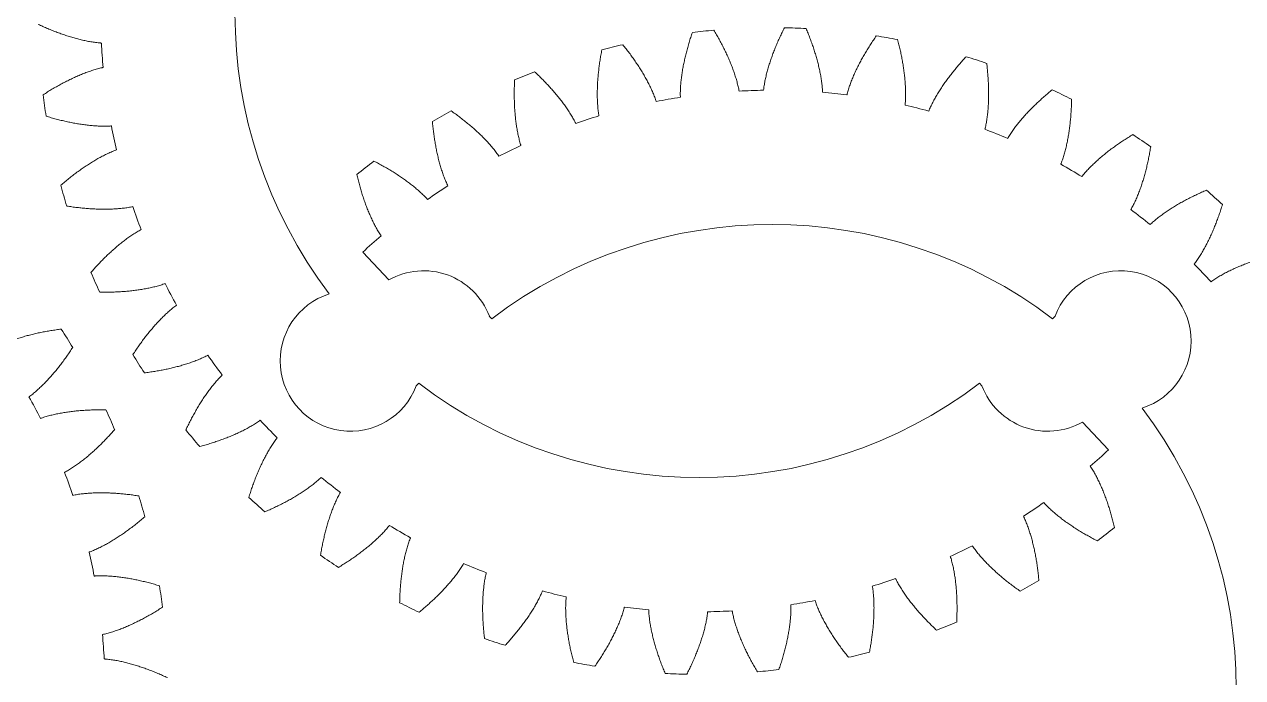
# Model space of a CAD drawing. Header units: millimetres. Extents: x 25 to 635, y 25 to 330.
# Drawn here: x 300.9 to 387.5, y 226.5 to 272.9 of the extents above; entities that cross this region are included whole.
import ezdxf

# ---------------------------------------------------------------- set-up
doc = ezdxf.new("R2010")
doc.units = ezdxf.units.MM
doc.header["$MEASUREMENT"] = 0
doc.layers.add('Single Set', color=7, linetype='Continuous', lineweight=0)

msp = doc.modelspace()

# ---------------------------------------------------------------- linework, layer by layer
at = {"layer": 'Single Set', "color": 1}
for p, q in [((324.962, 256.73), (326.816, 254.755)), ((322.568, 253.757), (322.576, 253.765)), ((333.96, 252.178), (334.14, 251.998)), ((374.01, 251.998), (374.19, 252.178)), ((328.94, 247.401), (328.76, 247.221)), ((368.99, 247.221), (368.81, 247.401)), ((380.382, 245.643), (380.374, 245.634)), ((377.988, 242.67), (376.134, 244.645))]:
    msp.add_line(p, q, dxfattribs=at)
for centre, radius, start, end in [((348.875, 273.7), 33, 142.83748, 217.16252), ((354.075, 225.7), 47, 95.0628, 96.9372), ((354.075, 225.7), 47, 87.0628, 88.9372), ((354.075, 225.7), 47, 79.0628, 80.9372), ((348.875, 273.7), 42.549, 182.82626, 185.17374), ((354.075, 225.7), 47, 103.0628, 104.9372), ((354.075, 225.7), 47, 71.0628, 72.9372), ((354.075, 225.7), 47, 111.0628, 112.9372), ((348.875, 273.7), 47, 187.0628, 188.9372), ((354.075, 225.7), 42.549, 98.82626, 101.17374), ((354.075, 225.7), 42.549, 90.82626, 93.17374), ((354.075, 225.7), 42.549, 82.82626, 85.17374), ((354.075, 225.7), 47, 63.0628, 64.9372), ((354.075, 225.7), 42.549, 74.82626, 77.17374), ((354.075, 225.7), 47, 119.0628, 120.9372), ((354.075, 225.7), 42.549, 106.82626, 109.17374), ((348.875, 273.7), 42.549, 190.82626, 193.17374), ((354.075, 225.7), 42.549, 66.82626, 69.17374), ((354.075, 225.7), 47, 55.0628, 56.9372), ((354.075, 225.7), 42.549, 114.82626, 117.17374), ((354.075, 225.7), 47, 127.0628, 128.9372), ((354.075, 225.7), 42.549, 58.82626, 61.17374), ((348.875, 273.7), 47, 195.0628, 196.9372), ((354.075, 225.7), 42.549, 122.82626, 125.17374), ((354.075, 225.7), 47, 47.0628, 48.9372), ((348.875, 273.7), 42.549, 198.82626, 201.17374), ((354.075, 225.7), 42.549, 50.82626, 53.17374), ((354.075, 225.7), 33, 52.83748, 127.16252), ((354.075, 225.7), 42.549, 130.82626, 133.17374), ((354.075, 225.7), 42.549, 42.82626, 45.17374), ((348.875, 273.7), 47, 203.0628, 204.9372), ((329.285, 250.407), 5, 20.74948, 119.59192), ((378.865, 250.407), 5, 287.65312, 159.25052), ((348.875, 273.7), 42.549, 206.82626, 209.17374), ((324.085, 248.993), 5, 107.65312, 339.25052), ((264.075, 225.7), 47, 31.0628, 32.9372), ((348.875, 273.7), 47, 211.0628, 212.9372), ((348.875, 273.7), 42.549, 214.82626, 217.17374), ((348.875, 273.7), 33, 232.83748, 307.16252), ((373.665, 248.993), 5, 200.74948, 299.59192), ((264.075, 225.7), 42.549, 26.82626, 29.17374), ((264.075, 225.7), 47, 23.0628, 24.9372), ((354.075, 225.7), 33, 322.83748, 37.16252), ((348.875, 273.7), 42.549, 222.82626, 225.17374), ((348.875, 273.7), 47, 219.0628, 220.9372), ((348.875, 273.7), 42.549, 310.82626, 313.17374), ((264.075, 225.7), 42.549, 18.82626, 21.17374), ((348.875, 273.7), 42.549, 230.82626, 233.17374), ((264.075, 225.7), 47, 15.0628, 16.9372), ((348.875, 273.7), 47, 227.0628, 228.9372), ((348.875, 273.7), 42.549, 302.82626, 305.17374), ((348.875, 273.7), 42.549, 238.82626, 241.17374), ((348.875, 273.7), 47, 307.0628, 308.9372), ((348.875, 273.7), 42.549, 294.82626, 297.17374), ((264.075, 225.7), 42.549, 10.82626, 13.17374), ((348.875, 273.7), 47, 235.0628, 236.9372), ((348.875, 273.7), 42.549, 246.82626, 249.17374), ((348.875, 273.7), 42.549, 286.82626, 289.17374), ((348.875, 273.7), 47, 299.0628, 300.9372), ((264.075, 225.7), 47, 7.0628, 8.9372), ((348.875, 273.7), 42.549, 254.82626, 257.17374), ((348.875, 273.7), 47, 243.0628, 244.9372), ((348.875, 273.7), 42.549, 262.82626, 265.17374), ((348.875, 273.7), 42.549, 278.82626, 281.17374), ((348.875, 273.7), 42.549, 270.82626, 273.17374), ((348.875, 273.7), 47, 291.0628, 292.9372), ((264.075, 225.7), 42.549, 2.82626, 5.17374), ((348.875, 273.7), 47, 251.0628, 252.9372), ((348.875, 273.7), 47, 283.0628, 284.9372), ((348.875, 273.7), 47, 259.0628, 260.9372), ((348.875, 273.7), 47, 275.0628, 276.9372), ((348.875, 273.7), 47, 267.0628, 268.9372)]:
    msp.add_arc(centre, radius, start, end, dxfattribs=at)
for points, knots in [([(301.881, 272.931), (301.994, 272.879), (302.219, 272.776), (302.559, 272.63), (302.9, 272.491), (303.24, 272.359), (303.581, 272.236), (303.922, 272.122), (304.262, 272.016), (304.603, 271.919), (304.944, 271.832), (305.284, 271.756), (305.624, 271.691), (305.964, 271.64), (306.215, 271.611), (306.353, 271.603), (306.378, 271.602)], [0, 0, 0, 0, 0.037289, 0.0743099, 0.1110627, 0.1475473, 0.1837637, 0.219712, 0.2553921, 0.290804, 0.3259477, 0.360823, 0.3954298, 0.4297679, 0.4638364, 0.471245, 0.471245, 0.471245, 0.471245]), ([(348.398, 272.356), (348.359, 272.238), (348.279, 272.003), (348.169, 271.65), (348.067, 271.297), (347.972, 270.945), (347.885, 270.593), (347.807, 270.242), (347.737, 269.892), (347.676, 269.543), (347.626, 269.195), (347.585, 268.849), (347.556, 268.504), (347.541, 268.161), (347.538, 267.908), (347.545, 267.77), (347.546, 267.745)], [0, 0, 0, 0, 0.037289, 0.0743099, 0.1110627, 0.1475473, 0.1837637, 0.219712, 0.2553921, 0.290804, 0.3259477, 0.360823, 0.3954298, 0.4297679, 0.4638364, 0.471245, 0.471245, 0.471245, 0.471245]), ([(351.719, 268.184), (351.715, 268.208), (351.694, 268.345), (351.638, 268.592), (351.552, 268.924), (351.452, 269.255), (351.34, 269.586), (351.218, 269.915), (351.086, 270.244), (350.946, 270.572), (350.796, 270.899), (350.638, 271.225), (350.472, 271.55), (350.298, 271.874), (350.117, 272.196), (349.991, 272.41), (349.927, 272.517)], [0, 0, 0, 0, 0.0074086, 0.041477, 0.0758152, 0.110422, 0.1452973, 0.180441, 0.2158529, 0.251533, 0.2874812, 0.3236977, 0.3601823, 0.3969351, 0.433956, 0.471245, 0.471245, 0.471245, 0.471245]), ([(354.947, 272.692), (354.891, 272.581), (354.78, 272.359), (354.622, 272.025), (354.471, 271.689), (354.328, 271.354), (354.193, 271.018), (354.067, 270.681), (353.949, 270.344), (353.841, 270.007), (353.742, 269.67), (353.654, 269.332), (353.577, 268.995), (353.514, 268.657), (353.476, 268.407), (353.464, 268.269), (353.461, 268.245)], [0, 0, 0, 0, 0.037289, 0.0743099, 0.1110627, 0.1475473, 0.1837637, 0.219712, 0.2553921, 0.290804, 0.3259477, 0.360823, 0.3954298, 0.4297679, 0.4638364, 0.471245, 0.471245, 0.471245, 0.471245]), ([(357.655, 268.098), (357.654, 268.123), (357.652, 268.261), (357.631, 268.513), (357.592, 268.854), (357.539, 269.196), (357.475, 269.539), (357.4, 269.883), (357.315, 270.227), (357.221, 270.571), (357.118, 270.915), (357.007, 271.26), (356.888, 271.605), (356.761, 271.95), (356.627, 272.295), (356.531, 272.523), (356.483, 272.638)], [0, 0, 0, 0, 0.0074086, 0.041477, 0.0758152, 0.110422, 0.1452973, 0.180441, 0.2158529, 0.251533, 0.2874812, 0.3236977, 0.3601823, 0.3969351, 0.433956, 0.471245, 0.471245, 0.471245, 0.471245]), ([(361.478, 272.113), (361.408, 272.011), (361.267, 271.807), (361.064, 271.498), (360.868, 271.187), (360.679, 270.874), (360.499, 270.56), (360.327, 270.244), (360.163, 269.927), (360.009, 269.608), (359.864, 269.288), (359.73, 268.966), (359.607, 268.643), (359.498, 268.317), (359.425, 268.075), (359.394, 267.94), (359.388, 267.916)], [0, 0, 0, 0, 0.037289, 0.0743099, 0.1110627, 0.1475473, 0.1837637, 0.219712, 0.2553921, 0.290804, 0.3259477, 0.360823, 0.3954298, 0.4297679, 0.4638364, 0.471245, 0.471245, 0.471245, 0.471245]), ([(345.83, 267.443), (345.822, 267.466), (345.782, 267.598), (345.693, 267.835), (345.561, 268.152), (345.415, 268.466), (345.259, 268.778), (345.092, 269.088), (344.916, 269.395), (344.731, 269.7), (344.537, 270.003), (344.336, 270.303), (344.126, 270.602), (343.909, 270.899), (343.684, 271.193), (343.53, 271.387), (343.452, 271.484)], [0, 0, 0, 0, 0.0074086, 0.041477, 0.0758152, 0.110422, 0.1452973, 0.180441, 0.2158529, 0.251533, 0.2874812, 0.3236977, 0.3601823, 0.3969351, 0.433956, 0.471245, 0.471245, 0.471245, 0.471245]), ([(363.521, 267.187), (363.524, 267.212), (363.54, 267.349), (363.555, 267.602), (363.564, 267.945), (363.559, 268.291), (363.543, 268.64), (363.516, 268.99), (363.48, 269.342), (363.435, 269.696), (363.382, 270.052), (363.32, 270.409), (363.249, 270.767), (363.172, 271.126), (363.086, 271.486), (363.024, 271.726), (362.992, 271.846)], [0, 0, 0, 0, 0.0074086, 0.041477, 0.0758152, 0.110422, 0.1452973, 0.180441, 0.2158529, 0.251533, 0.2874812, 0.3236977, 0.3601823, 0.3969351, 0.433956, 0.471245, 0.471245, 0.471245, 0.471245]), ([(341.96, 271.112), (341.937, 270.99), (341.892, 270.746), (341.832, 270.381), (341.779, 270.017), (341.734, 269.655), (341.697, 269.295), (341.668, 268.936), (341.648, 268.58), (341.637, 268.226), (341.635, 267.874), (341.643, 267.526), (341.662, 267.18), (341.695, 266.838), (341.727, 266.587), (341.754, 266.452), (341.758, 266.427)], [0, 0, 0, 0, 0.037289, 0.0743099, 0.1110627, 0.1475473, 0.1837637, 0.219712, 0.2553921, 0.290804, 0.3259477, 0.360823, 0.3954298, 0.4297679, 0.4638364, 0.471245, 0.471245, 0.471245, 0.471245]), ([(367.866, 270.631), (367.781, 270.54), (367.614, 270.357), (367.369, 270.079), (367.132, 269.799), (366.902, 269.515), (366.68, 269.229), (366.465, 268.941), (366.259, 268.649), (366.062, 268.355), (365.874, 268.058), (365.697, 267.758), (365.53, 267.455), (365.376, 267.148), (365.271, 266.918), (365.221, 266.789), (365.212, 266.766)], [0, 0, 0, 0, 0.037289, 0.0743099, 0.1110627, 0.1475473, 0.1837637, 0.219712, 0.2553921, 0.290804, 0.3259477, 0.360823, 0.3954298, 0.4297679, 0.4638364, 0.471245, 0.471245, 0.471245, 0.471245]), ([(306.499, 269.863), (306.475, 269.858), (306.339, 269.832), (306.094, 269.768), (305.765, 269.67), (305.438, 269.558), (305.111, 269.435), (304.786, 269.302), (304.462, 269.159), (304.139, 269.006), (303.818, 268.845), (303.498, 268.676), (303.179, 268.499), (302.861, 268.314), (302.545, 268.122), (302.336, 267.988), (302.232, 267.921)], [0, 0, 0, 0, 0.0074086, 0.041477, 0.0758152, 0.110422, 0.1452973, 0.180441, 0.2158529, 0.251533, 0.2874812, 0.3236977, 0.3601823, 0.3969351, 0.433956, 0.471245, 0.471245, 0.471245, 0.471245]), ([(340.1, 265.889), (340.09, 265.911), (340.031, 266.036), (339.91, 266.258), (339.735, 266.554), (339.548, 266.845), (339.35, 267.132), (339.141, 267.415), (338.924, 267.695), (338.698, 267.971), (338.464, 268.244), (338.223, 268.514), (337.974, 268.78), (337.717, 269.044), (337.454, 269.304), (337.274, 269.474), (337.184, 269.56)], [0, 0, 0, 0, 0.0074086, 0.041477, 0.0758152, 0.110422, 0.1452973, 0.180441, 0.2158529, 0.251533, 0.2874812, 0.3236977, 0.3601823, 0.3969351, 0.433956, 0.471245, 0.471245, 0.471245, 0.471245]), ([(369.203, 265.469), (369.209, 265.493), (369.245, 265.626), (369.294, 265.875), (369.351, 266.213), (369.394, 266.557), (369.427, 266.904), (369.449, 267.255), (369.463, 267.609), (369.467, 267.965), (369.464, 268.325), (369.452, 268.687), (369.432, 269.051), (369.405, 269.418), (369.371, 269.787), (369.342, 270.033), (369.328, 270.156)], [0, 0, 0, 0, 0.0074086, 0.041477, 0.0758152, 0.110422, 0.1452973, 0.180441, 0.2158529, 0.251533, 0.2874812, 0.3236977, 0.3601823, 0.3969351, 0.433956, 0.471245, 0.471245, 0.471245, 0.471245]), ([(335.758, 268.984), (335.752, 268.86), (335.741, 268.612), (335.733, 268.242), (335.731, 267.874), (335.737, 267.51), (335.751, 267.148), (335.772, 266.789), (335.801, 266.433), (335.839, 266.081), (335.886, 265.733), (335.943, 265.389), (336.01, 265.049), (336.09, 264.715), (336.157, 264.471), (336.202, 264.34), (336.21, 264.317)], [0, 0, 0, 0, 0.037289, 0.0743099, 0.1110627, 0.1475473, 0.1837637, 0.219712, 0.2553921, 0.290804, 0.3259477, 0.360823, 0.3954298, 0.4297679, 0.4638364, 0.471245, 0.471245, 0.471245, 0.471245]), ([(373.985, 268.275), (373.889, 268.196), (373.697, 268.039), (373.416, 267.797), (373.142, 267.552), (372.875, 267.304), (372.615, 267.052), (372.363, 266.796), (372.118, 266.536), (371.882, 266.272), (371.655, 266.004), (371.437, 265.731), (371.229, 265.454), (371.035, 265.171), (370.898, 264.959), (370.831, 264.838), (370.819, 264.816)], [0, 0, 0, 0, 0.037289, 0.0743099, 0.1110627, 0.1475473, 0.1837637, 0.219712, 0.2553921, 0.290804, 0.3259477, 0.360823, 0.3954298, 0.4297679, 0.4638364, 0.471245, 0.471245, 0.471245, 0.471245]), ([(374.59, 262.977), (374.6, 262.999), (374.654, 263.127), (374.738, 263.365), (374.841, 263.693), (374.931, 264.027), (375.012, 264.366), (375.083, 264.711), (375.145, 265.059), (375.2, 265.412), (375.246, 265.768), (375.285, 266.129), (375.316, 266.492), (375.34, 266.859), (375.358, 267.229), (375.364, 267.476), (375.367, 267.601)], [0, 0, 0, 0, 0.0074086, 0.041477, 0.0758152, 0.110422, 0.1452973, 0.180441, 0.2158529, 0.251533, 0.2874812, 0.3236977, 0.3601823, 0.3969351, 0.433956, 0.471245, 0.471245, 0.471245, 0.471245]), ([(302.446, 266.398), (302.565, 266.363), (302.802, 266.292), (303.159, 266.194), (303.515, 266.104), (303.871, 266.021), (304.225, 265.947), (304.579, 265.881), (304.931, 265.823), (305.282, 265.775), (305.631, 265.737), (305.979, 265.708), (306.325, 265.691), (306.668, 265.688), (306.921, 265.694), (307.059, 265.706), (307.083, 265.708)], [0, 0, 0, 0, 0.037289, 0.0743099, 0.1110627, 0.1475473, 0.1837637, 0.219712, 0.2553921, 0.290804, 0.3259477, 0.360823, 0.3954298, 0.4297679, 0.4638364, 0.471245, 0.471245, 0.471245, 0.471245]), ([(329.912, 266.013), (329.924, 265.89), (329.947, 265.643), (329.99, 265.275), (330.04, 264.911), (330.097, 264.551), (330.16, 264.194), (330.232, 263.842), (330.31, 263.494), (330.397, 263.15), (330.492, 262.812), (330.596, 262.479), (330.71, 262.152), (330.835, 261.832), (330.935, 261.6), (330.998, 261.477), (331.009, 261.455)], [0, 0, 0, 0, 0.037289, 0.0743099, 0.1110627, 0.1475473, 0.1837637, 0.219712, 0.2553921, 0.290804, 0.3259477, 0.360823, 0.3954298, 0.4297679, 0.4638364, 0.471245, 0.471245, 0.471245, 0.471245]), ([(334.643, 263.553), (334.63, 263.573), (334.554, 263.689), (334.403, 263.892), (334.189, 264.161), (333.963, 264.423), (333.727, 264.679), (333.481, 264.931), (333.227, 265.178), (332.965, 265.42), (332.695, 265.658), (332.418, 265.891), (332.135, 266.12), (331.844, 266.345), (331.547, 266.567), (331.345, 266.71), (331.244, 266.782)], [0, 0, 0, 0, 0.0074086, 0.041477, 0.0758152, 0.110422, 0.1452973, 0.180441, 0.2158529, 0.251533, 0.2874812, 0.3236977, 0.3601823, 0.3969351, 0.433956, 0.471245, 0.471245, 0.471245, 0.471245]), ([(379.716, 265.089), (379.61, 265.025), (379.399, 264.896), (379.087, 264.696), (378.781, 264.491), (378.482, 264.282), (378.19, 264.069), (377.904, 263.85), (377.626, 263.627), (377.355, 263.399), (377.093, 263.165), (376.839, 262.925), (376.595, 262.68), (376.363, 262.427), (376.198, 262.235), (376.115, 262.125), (376.1, 262.105)], [0, 0, 0, 0, 0.037289, 0.0743099, 0.1110627, 0.1475473, 0.1837637, 0.219712, 0.2553921, 0.290804, 0.3259477, 0.360823, 0.3954298, 0.4297679, 0.4638364, 0.471245, 0.471245, 0.471245, 0.471245]), ([(379.579, 259.759), (379.591, 259.78), (379.662, 259.898), (379.779, 260.123), (379.926, 260.433), (380.062, 260.752), (380.189, 261.076), (380.308, 261.407), (380.418, 261.744), (380.521, 262.085), (380.616, 262.432), (380.705, 262.783), (380.787, 263.139), (380.862, 263.499), (380.93, 263.863), (380.971, 264.107), (380.991, 264.23)], [0, 0, 0, 0, 0.0074086, 0.041477, 0.0758152, 0.110422, 0.1452973, 0.180441, 0.2158529, 0.251533, 0.2874812, 0.3236977, 0.3601823, 0.3969351, 0.433956, 0.471245, 0.471245, 0.471245, 0.471245]), ([(307.446, 264.003), (307.422, 263.995), (307.291, 263.95), (307.058, 263.852), (306.746, 263.709), (306.437, 263.553), (306.131, 263.386), (305.827, 263.209), (305.526, 263.022), (305.228, 262.826), (304.932, 262.622), (304.639, 262.41), (304.347, 262.19), (304.059, 261.962), (303.772, 261.728), (303.584, 261.567), (303.49, 261.486)], [0, 0, 0, 0, 0.0074086, 0.041477, 0.0758152, 0.110422, 0.1452973, 0.180441, 0.2158529, 0.251533, 0.2874812, 0.3236977, 0.3601823, 0.3969351, 0.433956, 0.471245, 0.471245, 0.471245, 0.471245]), ([(329.564, 260.48), (329.548, 260.499), (329.457, 260.603), (329.279, 260.783), (329.03, 261.019), (328.769, 261.247), (328.5, 261.468), (328.222, 261.683), (327.936, 261.892), (327.642, 262.095), (327.342, 262.293), (327.036, 262.486), (326.723, 262.673), (326.404, 262.856), (326.079, 263.034), (325.859, 263.148), (325.749, 263.205)], [0, 0, 0, 0, 0.0074086, 0.041477, 0.0758152, 0.110422, 0.1452973, 0.180441, 0.2158529, 0.251533, 0.2874812, 0.3236977, 0.3601823, 0.3969351, 0.433956, 0.471245, 0.471245, 0.471245, 0.471245]), ([(324.537, 262.258), (324.566, 262.137), (324.623, 261.896), (324.717, 261.538), (324.817, 261.184), (324.923, 260.835), (325.036, 260.491), (325.155, 260.152), (325.282, 259.818), (325.415, 259.49), (325.557, 259.169), (325.706, 258.853), (325.864, 258.545), (326.033, 258.246), (326.164, 258.03), (326.244, 257.917), (326.258, 257.897)], [0, 0, 0, 0, 0.037289, 0.0743099, 0.1110627, 0.1475473, 0.1837637, 0.219712, 0.2553921, 0.290804, 0.3259477, 0.360823, 0.3954298, 0.4297679, 0.4638364, 0.471245, 0.471245, 0.471245, 0.471245]), ([(384.949, 261.137), (384.834, 261.088), (384.607, 260.99), (384.271, 260.835), (383.94, 260.675), (383.614, 260.51), (383.295, 260.339), (382.982, 260.163), (382.675, 259.98), (382.375, 259.792), (382.083, 259.597), (381.799, 259.395), (381.523, 259.186), (381.257, 258.968), (381.067, 258.801), (380.97, 258.703), (380.952, 258.685)], [0, 0, 0, 0, 0.037289, 0.0743099, 0.1110627, 0.1475473, 0.1837637, 0.219712, 0.2553921, 0.290804, 0.3259477, 0.360823, 0.3954298, 0.4297679, 0.4638364, 0.471245, 0.471245, 0.471245, 0.471245]), ([(303.914, 260.008), (304.037, 259.989), (304.281, 259.952), (304.649, 259.905), (305.014, 259.865), (305.377, 259.833), (305.739, 259.808), (306.098, 259.792), (306.455, 259.784), (306.809, 259.785), (307.16, 259.796), (307.508, 259.816), (307.853, 259.847), (308.194, 259.892), (308.443, 259.933), (308.578, 259.964), (308.602, 259.969)], [0, 0, 0, 0, 0.037289, 0.0743099, 0.1110627, 0.1475473, 0.1837637, 0.219712, 0.2553921, 0.290804, 0.3259477, 0.360823, 0.3954298, 0.4297679, 0.4638364, 0.471245, 0.471245, 0.471245, 0.471245]), ([(384.07, 255.878), (384.086, 255.897), (384.173, 256.005), (384.319, 256.211), (384.508, 256.497), (384.688, 256.794), (384.859, 257.098), (385.022, 257.409), (385.178, 257.727), (385.327, 258.051), (385.47, 258.381), (385.607, 258.716), (385.737, 259.057), (385.861, 259.403), (385.98, 259.754), (386.054, 259.99), (386.091, 260.109)], [0, 0, 0, 0, 0.0074086, 0.041477, 0.0758152, 0.110422, 0.1452973, 0.180441, 0.2158529, 0.251533, 0.2874812, 0.3236977, 0.3601823, 0.3969351, 0.433956, 0.471245, 0.471245, 0.471245, 0.471245]), ([(309.198, 258.331), (309.176, 258.32), (309.053, 258.257), (308.836, 258.128), (308.546, 257.943), (308.262, 257.746), (307.982, 257.537), (307.706, 257.32), (307.434, 257.093), (307.166, 256.857), (306.901, 256.614), (306.64, 256.363), (306.383, 256.105), (306.128, 255.839), (305.877, 255.567), (305.714, 255.381), (305.631, 255.288)], [0, 0, 0, 0, 0.0074086, 0.041477, 0.0758152, 0.110422, 0.1452973, 0.180441, 0.2158529, 0.251533, 0.2874812, 0.3236977, 0.3601823, 0.3969351, 0.433956, 0.471245, 0.471245, 0.471245, 0.471245]), ([(389.58, 256.496), (389.46, 256.463), (389.221, 256.397), (388.867, 256.291), (388.517, 256.179), (388.172, 256.06), (387.832, 255.936), (387.497, 255.804), (387.168, 255.666), (386.845, 255.521), (386.528, 255.369), (386.218, 255.209), (385.916, 255.04), (385.623, 254.861), (385.412, 254.722), (385.301, 254.639), (385.281, 254.624)], [0, 0, 0, 0, 0.037289, 0.0743099, 0.1110627, 0.1475473, 0.1837637, 0.219712, 0.2553921, 0.290804, 0.3259477, 0.360823, 0.3954298, 0.4297679, 0.4638364, 0.471245, 0.471245, 0.471245, 0.471245]), ([(306.257, 253.884), (306.381, 253.882), (306.629, 253.879), (306.999, 253.884), (307.366, 253.895), (307.731, 253.914), (308.092, 253.94), (308.45, 253.974), (308.804, 254.016), (309.155, 254.066), (309.501, 254.125), (309.843, 254.194), (310.18, 254.273), (310.511, 254.364), (310.753, 254.44), (310.882, 254.489), (310.905, 254.498)], [0, 0, 0, 0, 0.037289, 0.0743099, 0.1110627, 0.1475473, 0.1837637, 0.219712, 0.2553921, 0.290804, 0.3259477, 0.360823, 0.3954298, 0.4297679, 0.4638364, 0.471245, 0.471245, 0.471245, 0.471245]), ([(311.723, 252.959), (311.703, 252.945), (311.59, 252.865), (311.392, 252.707), (311.132, 252.484), (310.878, 252.249), (310.629, 252.004), (310.387, 251.749), (310.149, 251.487), (309.916, 251.217), (309.688, 250.939), (309.464, 250.654), (309.245, 250.362), (309.03, 250.064), (308.819, 249.76), (308.683, 249.553), (308.615, 249.449)], [0, 0, 0, 0, 0.0074086, 0.041477, 0.0758152, 0.110422, 0.1452973, 0.180441, 0.2158529, 0.251533, 0.2874812, 0.3236977, 0.3601823, 0.3969351, 0.433956, 0.471245, 0.471245, 0.471245, 0.471245]), ([(303.521, 251.255), (303.397, 251.239), (303.152, 251.207), (302.786, 251.151), (302.423, 251.089), (302.065, 251.019), (301.711, 250.943), (301.361, 250.86), (301.016, 250.769), (300.676, 250.67), (300.341, 250.564), (300.012, 250.448), (299.689, 250.323), (299.374, 250.186), (299.146, 250.078), (299.025, 250.011), (299.003, 249.999)], [0, 0, 0, 0, 0.037289, 0.0743099, 0.1110627, 0.1475473, 0.1837637, 0.219712, 0.2553921, 0.290804, 0.3259477, 0.360823, 0.3954298, 0.4297679, 0.4638364, 0.471245, 0.471245, 0.471245, 0.471245]), ([(301.227, 246.441), (301.247, 246.455), (301.36, 246.534), (301.558, 246.693), (301.818, 246.916), (302.072, 247.151), (302.32, 247.396), (302.563, 247.65), (302.801, 247.913), (303.034, 248.183), (303.262, 248.461), (303.486, 248.746), (303.705, 249.038), (303.92, 249.336), (304.131, 249.64), (304.267, 249.847), (304.335, 249.951)], [0, 0, 0, 0, 0.0074086, 0.041477, 0.0758152, 0.110422, 0.1452973, 0.180441, 0.2158529, 0.251533, 0.2874812, 0.3236977, 0.3601823, 0.3969351, 0.433956, 0.471245, 0.471245, 0.471245, 0.471245]), ([(309.429, 248.145), (309.553, 248.161), (309.798, 248.193), (310.164, 248.249), (310.527, 248.311), (310.885, 248.38), (311.239, 248.456), (311.589, 248.54), (311.934, 248.631), (312.274, 248.729), (312.609, 248.836), (312.938, 248.952), (313.261, 249.077), (313.576, 249.213), (313.804, 249.322), (313.925, 249.389), (313.947, 249.4)], [0, 0, 0, 0, 0.037289, 0.0743099, 0.1110627, 0.1475473, 0.1837637, 0.219712, 0.2553921, 0.290804, 0.3259477, 0.360823, 0.3954298, 0.4297679, 0.4638364, 0.471245, 0.471245, 0.471245, 0.471245]), ([(314.972, 247.99), (314.953, 247.973), (314.852, 247.879), (314.679, 247.695), (314.452, 247.438), (314.233, 247.169), (314.021, 246.892), (313.816, 246.607), (313.617, 246.313), (313.424, 246.013), (313.237, 245.707), (313.055, 245.393), (312.879, 245.074), (312.707, 244.749), (312.541, 244.418), (312.435, 244.194), (312.382, 244.082)], [0, 0, 0, 0, 0.0074086, 0.041477, 0.0758152, 0.110422, 0.1452973, 0.180441, 0.2158529, 0.251533, 0.2874812, 0.3236977, 0.3601823, 0.3969351, 0.433956, 0.471245, 0.471245, 0.471245, 0.471245]), ([(306.693, 245.516), (306.569, 245.518), (306.321, 245.52), (305.951, 245.516), (305.584, 245.505), (305.219, 245.486), (304.858, 245.46), (304.5, 245.426), (304.146, 245.384), (303.795, 245.334), (303.449, 245.274), (303.107, 245.206), (302.77, 245.127), (302.439, 245.035), (302.197, 244.96), (302.068, 244.911), (302.045, 244.902)], [0, 0, 0, 0, 0.037289, 0.0743099, 0.1110627, 0.1475473, 0.1837637, 0.219712, 0.2553921, 0.290804, 0.3259477, 0.360823, 0.3954298, 0.4297679, 0.4638364, 0.471245, 0.471245, 0.471245, 0.471245]), ([(313.37, 242.904), (313.49, 242.937), (313.729, 243.003), (314.083, 243.109), (314.433, 243.221), (314.778, 243.34), (315.118, 243.464), (315.453, 243.595), (315.782, 243.733), (316.105, 243.878), (316.422, 244.031), (316.732, 244.191), (317.034, 244.36), (317.327, 244.539), (317.538, 244.678), (317.649, 244.761), (317.669, 244.776)], [0, 0, 0, 0, 0.037289, 0.0743099, 0.1110627, 0.1475473, 0.1837637, 0.219712, 0.2553921, 0.290804, 0.3259477, 0.360823, 0.3954298, 0.4297679, 0.4638364, 0.471245, 0.471245, 0.471245, 0.471245]), ([(303.752, 241.069), (303.774, 241.08), (303.897, 241.143), (304.114, 241.272), (304.404, 241.456), (304.688, 241.654), (304.968, 241.862), (305.244, 242.08), (305.516, 242.307), (305.784, 242.542), (306.049, 242.786), (306.31, 243.037), (306.567, 243.295), (306.822, 243.56), (307.073, 243.832), (307.236, 244.018), (307.319, 244.112)], [0, 0, 0, 0, 0.0074086, 0.041477, 0.0758152, 0.110422, 0.1452973, 0.180441, 0.2158529, 0.251533, 0.2874812, 0.3236977, 0.3601823, 0.3969351, 0.433956, 0.471245, 0.471245, 0.471245, 0.471245]), ([(318.88, 243.522), (318.864, 243.503), (318.777, 243.395), (318.631, 243.189), (318.442, 242.902), (318.262, 242.606), (318.091, 242.302), (317.928, 241.991), (317.772, 241.673), (317.622, 241.349), (317.48, 241.019), (317.343, 240.684), (317.213, 240.343), (317.089, 239.997), (316.97, 239.646), (316.896, 239.41), (316.859, 239.291)], [0, 0, 0, 0, 0.0074086, 0.041477, 0.0758152, 0.110422, 0.1452973, 0.180441, 0.2158529, 0.251533, 0.2874812, 0.3236977, 0.3601823, 0.3969351, 0.433956, 0.471245, 0.471245, 0.471245, 0.471245]), ([(378.413, 237.142), (378.384, 237.263), (378.327, 237.504), (378.233, 237.862), (378.133, 238.215), (378.027, 238.564), (377.914, 238.909), (377.795, 239.248), (377.668, 239.581), (377.535, 239.909), (377.393, 240.231), (377.244, 240.546), (377.086, 240.854), (376.917, 241.153), (376.786, 241.37), (376.706, 241.483), (376.692, 241.503)], [0, 0, 0, 0, 0.037289, 0.0743099, 0.1110627, 0.1475473, 0.1837637, 0.219712, 0.2553921, 0.290804, 0.3259477, 0.360823, 0.3954298, 0.4297679, 0.4638364, 0.471245, 0.471245, 0.471245, 0.471245]), ([(318.001, 238.262), (318.115, 238.312), (318.343, 238.41), (318.679, 238.565), (319.01, 238.724), (319.336, 238.89), (319.655, 239.06), (319.968, 239.237), (320.275, 239.419), (320.575, 239.608), (320.867, 239.803), (321.151, 240.005), (321.427, 240.214), (321.693, 240.432), (321.882, 240.599), (321.98, 240.697), (321.998, 240.714)], [0, 0, 0, 0, 0.037289, 0.0743099, 0.1110627, 0.1475473, 0.1837637, 0.219712, 0.2553921, 0.290804, 0.3259477, 0.360823, 0.3954298, 0.4297679, 0.4638364, 0.471245, 0.471245, 0.471245, 0.471245]), ([(309.036, 239.392), (308.913, 239.411), (308.669, 239.448), (308.301, 239.495), (307.936, 239.535), (307.572, 239.567), (307.211, 239.592), (306.852, 239.608), (306.495, 239.616), (306.141, 239.615), (305.79, 239.604), (305.442, 239.584), (305.097, 239.553), (304.756, 239.508), (304.507, 239.467), (304.372, 239.436), (304.348, 239.431)], [0, 0, 0, 0, 0.037289, 0.0743099, 0.1110627, 0.1475473, 0.1837637, 0.219712, 0.2553921, 0.290804, 0.3259477, 0.360823, 0.3954298, 0.4297679, 0.4638364, 0.471245, 0.471245, 0.471245, 0.471245]), ([(323.371, 239.641), (323.359, 239.62), (323.288, 239.501), (323.171, 239.277), (323.024, 238.967), (322.888, 238.648), (322.761, 238.323), (322.642, 237.993), (322.532, 237.656), (322.429, 237.314), (322.333, 236.968), (322.245, 236.617), (322.163, 236.261), (322.088, 235.901), (322.02, 235.537), (321.979, 235.293), (321.959, 235.17)], [0, 0, 0, 0, 0.0074086, 0.041477, 0.0758152, 0.110422, 0.1452973, 0.180441, 0.2158529, 0.251533, 0.2874812, 0.3236977, 0.3601823, 0.3969351, 0.433956, 0.471245, 0.471245, 0.471245, 0.471245]), ([(373.386, 238.92), (373.402, 238.901), (373.493, 238.797), (373.671, 238.617), (373.92, 238.381), (374.181, 238.153), (374.45, 237.932), (374.728, 237.717), (375.014, 237.508), (375.307, 237.305), (375.608, 237.107), (375.914, 236.914), (376.227, 236.726), (376.546, 236.544), (376.871, 236.366), (377.091, 236.252), (377.201, 236.195)], [0, 0, 0, 0, 0.0074086, 0.041477, 0.0758152, 0.110422, 0.1452973, 0.180441, 0.2158529, 0.251533, 0.2874812, 0.3236977, 0.3601823, 0.3969351, 0.433956, 0.471245, 0.471245, 0.471245, 0.471245]), ([(305.504, 235.397), (305.528, 235.405), (305.658, 235.45), (305.892, 235.548), (306.204, 235.69), (306.513, 235.847), (306.819, 236.014), (307.123, 236.191), (307.424, 236.378), (307.722, 236.574), (308.018, 236.778), (308.311, 236.99), (308.603, 237.21), (308.891, 237.437), (309.178, 237.672), (309.366, 237.833), (309.46, 237.914)], [0, 0, 0, 0, 0.0074086, 0.041477, 0.0758152, 0.110422, 0.1452973, 0.180441, 0.2158529, 0.251533, 0.2874812, 0.3236977, 0.3601823, 0.3969351, 0.433956, 0.471245, 0.471245, 0.471245, 0.471245]), ([(373.038, 233.387), (373.026, 233.51), (373.003, 233.757), (372.96, 234.125), (372.91, 234.489), (372.853, 234.849), (372.79, 235.206), (372.718, 235.558), (372.64, 235.906), (372.553, 236.25), (372.458, 236.588), (372.354, 236.921), (372.24, 237.248), (372.115, 237.568), (372.015, 237.8), (371.952, 237.923), (371.941, 237.945)], [0, 0, 0, 0, 0.037289, 0.0743099, 0.1110627, 0.1475473, 0.1837637, 0.219712, 0.2553921, 0.290804, 0.3259477, 0.360823, 0.3954298, 0.4297679, 0.4638364, 0.471245, 0.471245, 0.471245, 0.471245]), ([(323.234, 234.31), (323.34, 234.375), (323.551, 234.504), (323.863, 234.704), (324.169, 234.908), (324.468, 235.117), (324.76, 235.331), (325.046, 235.549), (325.324, 235.773), (325.595, 236.001), (325.857, 236.235), (326.111, 236.474), (326.355, 236.72), (326.587, 236.973), (326.752, 237.165), (326.835, 237.275), (326.85, 237.295)], [0, 0, 0, 0, 0.037289, 0.0743099, 0.1110627, 0.1475473, 0.1837637, 0.219712, 0.2553921, 0.290804, 0.3259477, 0.360823, 0.3954298, 0.4297679, 0.4638364, 0.471245, 0.471245, 0.471245, 0.471245]), ([(328.36, 236.423), (328.35, 236.4), (328.296, 236.273), (328.212, 236.034), (328.109, 235.707), (328.019, 235.373), (327.938, 235.033), (327.867, 234.689), (327.805, 234.341), (327.75, 233.988), (327.704, 233.631), (327.665, 233.271), (327.634, 232.908), (327.61, 232.541), (327.592, 232.171), (327.586, 231.923), (327.583, 231.799)], [0, 0, 0, 0, 0.0074086, 0.041477, 0.0758152, 0.110422, 0.1452973, 0.180441, 0.2158529, 0.251533, 0.2874812, 0.3236977, 0.3601823, 0.3969351, 0.433956, 0.471245, 0.471245, 0.471245, 0.471245]), ([(368.307, 235.847), (368.32, 235.826), (368.396, 235.71), (368.547, 235.508), (368.761, 235.239), (368.987, 234.977), (369.223, 234.721), (369.469, 234.469), (369.723, 234.222), (369.985, 233.98), (370.255, 233.742), (370.531, 233.509), (370.815, 233.279), (371.106, 233.054), (371.403, 232.833), (371.605, 232.69), (371.706, 232.618)], [0, 0, 0, 0, 0.0074086, 0.041477, 0.0758152, 0.110422, 0.1452973, 0.180441, 0.2158529, 0.251533, 0.2874812, 0.3236977, 0.3601823, 0.3969351, 0.433956, 0.471245, 0.471245, 0.471245, 0.471245]), ([(367.192, 230.416), (367.198, 230.54), (367.209, 230.788), (367.217, 231.158), (367.219, 231.525), (367.213, 231.89), (367.199, 232.252), (367.178, 232.611), (367.149, 232.967), (367.111, 233.319), (367.063, 233.667), (367.007, 234.011), (366.94, 234.351), (366.86, 234.685), (366.793, 234.929), (366.748, 235.06), (366.74, 235.083)], [0, 0, 0, 0, 0.037289, 0.0743099, 0.1110627, 0.1475473, 0.1837637, 0.219712, 0.2553921, 0.290804, 0.3259477, 0.360823, 0.3954298, 0.4297679, 0.4638364, 0.471245, 0.471245, 0.471245, 0.471245]), ([(328.965, 231.125), (329.061, 231.204), (329.253, 231.361), (329.534, 231.603), (329.808, 231.847), (330.075, 232.096), (330.335, 232.348), (330.587, 232.604), (330.832, 232.864), (331.068, 233.128), (331.295, 233.396), (331.513, 233.668), (331.721, 233.946), (331.915, 234.228), (332.052, 234.441), (332.119, 234.562), (332.131, 234.584)], [0, 0, 0, 0, 0.037289, 0.0743099, 0.1110627, 0.1475473, 0.1837637, 0.219712, 0.2553921, 0.290804, 0.3259477, 0.360823, 0.3954298, 0.4297679, 0.4638364, 0.471245, 0.471245, 0.471245, 0.471245]), ([(333.747, 233.931), (333.741, 233.907), (333.705, 233.773), (333.655, 233.525), (333.599, 233.187), (333.556, 232.843), (333.523, 232.496), (333.501, 232.145), (333.487, 231.791), (333.483, 231.434), (333.486, 231.075), (333.498, 230.713), (333.518, 230.349), (333.545, 229.982), (333.579, 229.613), (333.608, 229.367), (333.622, 229.244)], [0, 0, 0, 0, 0.0074086, 0.041477, 0.0758152, 0.110422, 0.1452973, 0.180441, 0.2158529, 0.251533, 0.2874812, 0.3236977, 0.3601823, 0.3969351, 0.433956, 0.471245, 0.471245, 0.471245, 0.471245]), ([(310.504, 233.001), (310.385, 233.037), (310.148, 233.108), (309.791, 233.206), (309.435, 233.296), (309.079, 233.378), (308.725, 233.453), (308.371, 233.519), (308.019, 233.576), (307.668, 233.625), (307.319, 233.663), (306.971, 233.691), (306.625, 233.709), (306.282, 233.712), (306.029, 233.706), (305.891, 233.694), (305.867, 233.692)], [0, 0, 0, 0, 0.037289, 0.0743099, 0.1110627, 0.1475473, 0.1837637, 0.219712, 0.2553921, 0.290804, 0.3259477, 0.360823, 0.3954298, 0.4297679, 0.4638364, 0.471245, 0.471245, 0.471245, 0.471245]), ([(362.85, 233.511), (362.86, 233.489), (362.919, 233.363), (363.04, 233.141), (363.214, 232.846), (363.402, 232.555), (363.6, 232.268), (363.809, 231.985), (364.026, 231.705), (364.252, 231.429), (364.486, 231.156), (364.727, 230.886), (364.976, 230.619), (365.233, 230.356), (365.496, 230.096), (365.676, 229.925), (365.766, 229.84)], [0, 0, 0, 0, 0.0074086, 0.041477, 0.0758152, 0.110422, 0.1452973, 0.180441, 0.2158529, 0.251533, 0.2874812, 0.3236977, 0.3601823, 0.3969351, 0.433956, 0.471245, 0.471245, 0.471245, 0.471245]), ([(335.084, 228.769), (335.168, 228.86), (335.336, 229.042), (335.581, 229.321), (335.818, 229.601), (336.048, 229.884), (336.27, 230.17), (336.485, 230.459), (336.691, 230.75), (336.888, 231.045), (337.076, 231.342), (337.253, 231.642), (337.42, 231.945), (337.574, 232.252), (337.679, 232.482), (337.729, 232.611), (337.738, 232.634)], [0, 0, 0, 0, 0.037289, 0.0743099, 0.1110627, 0.1475473, 0.1837637, 0.219712, 0.2553921, 0.290804, 0.3259477, 0.360823, 0.3954298, 0.4297679, 0.4638364, 0.471245, 0.471245, 0.471245, 0.471245]), ([(339.429, 232.212), (339.426, 232.188), (339.41, 232.051), (339.395, 231.798), (339.386, 231.455), (339.391, 231.109), (339.407, 230.76), (339.434, 230.41), (339.47, 230.057), (339.515, 229.703), (339.568, 229.348), (339.63, 228.991), (339.7, 228.633), (339.778, 228.274), (339.864, 227.914), (339.926, 227.674), (339.958, 227.554)], [0, 0, 0, 0, 0.0074086, 0.041477, 0.0758152, 0.110422, 0.1452973, 0.180441, 0.2158529, 0.251533, 0.2874812, 0.3236977, 0.3601823, 0.3969351, 0.433956, 0.471245, 0.471245, 0.471245, 0.471245]), ([(360.99, 228.288), (361.013, 228.41), (361.058, 228.654), (361.118, 229.019), (361.171, 229.383), (361.216, 229.745), (361.253, 230.105), (361.281, 230.464), (361.302, 230.82), (361.313, 231.174), (361.315, 231.525), (361.307, 231.874), (361.288, 232.22), (361.255, 232.561), (361.223, 232.812), (361.196, 232.948), (361.192, 232.972)], [0, 0, 0, 0, 0.037289, 0.0743099, 0.1110627, 0.1475473, 0.1837637, 0.219712, 0.2553921, 0.290804, 0.3259477, 0.360823, 0.3954298, 0.4297679, 0.4638364, 0.471245, 0.471245, 0.471245, 0.471245]), ([(306.451, 229.537), (306.475, 229.542), (306.611, 229.568), (306.855, 229.632), (307.185, 229.73), (307.512, 229.842), (307.839, 229.965), (308.164, 230.098), (308.488, 230.241), (308.811, 230.393), (309.132, 230.554), (309.452, 230.724), (309.771, 230.901), (310.089, 231.086), (310.405, 231.278), (310.614, 231.412), (310.718, 231.479)], [0, 0, 0, 0, 0.0074086, 0.041477, 0.0758152, 0.110422, 0.1452973, 0.180441, 0.2158529, 0.251533, 0.2874812, 0.3236977, 0.3601823, 0.3969351, 0.433956, 0.471245, 0.471245, 0.471245, 0.471245]), ([(341.472, 227.287), (341.542, 227.389), (341.683, 227.593), (341.886, 227.902), (342.082, 228.213), (342.271, 228.526), (342.451, 228.84), (342.623, 229.155), (342.787, 229.473), (342.941, 229.791), (343.086, 230.112), (343.22, 230.434), (343.343, 230.757), (343.452, 231.083), (343.525, 231.325), (343.556, 231.46), (343.562, 231.484)], [0, 0, 0, 0, 0.037289, 0.0743099, 0.1110627, 0.1475473, 0.1837637, 0.219712, 0.2553921, 0.290804, 0.3259477, 0.360823, 0.3954298, 0.4297679, 0.4638364, 0.471245, 0.471245, 0.471245, 0.471245]), ([(345.295, 231.302), (345.296, 231.277), (345.298, 231.139), (345.319, 230.887), (345.358, 230.545), (345.411, 230.203), (345.475, 229.861), (345.55, 229.517), (345.635, 229.173), (345.729, 228.829), (345.832, 228.484), (345.943, 228.14), (346.062, 227.795), (346.189, 227.45), (346.323, 227.105), (346.419, 226.876), (346.467, 226.762)], [0, 0, 0, 0, 0.0074086, 0.041477, 0.0758152, 0.110422, 0.1452973, 0.180441, 0.2158529, 0.251533, 0.2874812, 0.3236977, 0.3601823, 0.3969351, 0.433956, 0.471245, 0.471245, 0.471245, 0.471245]), ([(354.552, 227.044), (354.591, 227.162), (354.671, 227.396), (354.781, 227.75), (354.883, 228.103), (354.978, 228.455), (355.065, 228.807), (355.143, 229.158), (355.213, 229.508), (355.274, 229.857), (355.324, 230.204), (355.365, 230.551), (355.394, 230.896), (355.409, 231.239), (355.412, 231.492), (355.405, 231.63), (355.404, 231.655)], [0, 0, 0, 0, 0.037289, 0.0743099, 0.1110627, 0.1475473, 0.1837637, 0.219712, 0.2553921, 0.290804, 0.3259477, 0.360823, 0.3954298, 0.4297679, 0.4638364, 0.471245, 0.471245, 0.471245, 0.471245]), ([(357.12, 231.957), (357.128, 231.934), (357.168, 231.801), (357.257, 231.565), (357.389, 231.248), (357.535, 230.934), (357.691, 230.622), (357.858, 230.312), (358.034, 230.005), (358.219, 229.7), (358.413, 229.397), (358.614, 229.096), (358.824, 228.798), (359.041, 228.501), (359.266, 228.207), (359.42, 228.013), (359.498, 227.916)], [0, 0, 0, 0, 0.0074086, 0.041477, 0.0758152, 0.110422, 0.1452973, 0.180441, 0.2158529, 0.251533, 0.2874812, 0.3236977, 0.3601823, 0.3969351, 0.433956, 0.471245, 0.471245, 0.471245, 0.471245]), ([(348.003, 226.708), (348.059, 226.819), (348.17, 227.04), (348.328, 227.375), (348.479, 227.71), (348.622, 228.046), (348.757, 228.382), (348.883, 228.719), (349.001, 229.056), (349.109, 229.393), (349.208, 229.73), (349.296, 230.068), (349.373, 230.405), (349.436, 230.743), (349.474, 230.993), (349.486, 231.131), (349.489, 231.155)], [0, 0, 0, 0, 0.037289, 0.0743099, 0.1110627, 0.1475473, 0.1837637, 0.219712, 0.2553921, 0.290804, 0.3259477, 0.360823, 0.3954298, 0.4297679, 0.4638364, 0.471245, 0.471245, 0.471245, 0.471245]), ([(351.231, 231.216), (351.235, 231.192), (351.256, 231.055), (351.312, 230.808), (351.398, 230.476), (351.498, 230.145), (351.61, 229.814), (351.732, 229.484), (351.864, 229.156), (352.004, 228.828), (352.154, 228.501), (352.312, 228.175), (352.478, 227.85), (352.652, 227.526), (352.833, 227.203), (352.959, 226.99), (353.023, 226.883)], [0, 0, 0, 0, 0.0074086, 0.041477, 0.0758152, 0.110422, 0.1452973, 0.180441, 0.2158529, 0.251533, 0.2874812, 0.3236977, 0.3601823, 0.3969351, 0.433956, 0.471245, 0.471245, 0.471245, 0.471245]), ([(311.069, 226.469), (310.956, 226.52), (310.731, 226.624), (310.39, 226.77), (310.05, 226.909), (309.71, 227.04), (309.369, 227.163), (309.028, 227.278), (308.688, 227.384), (308.347, 227.481), (308.006, 227.567), (307.666, 227.644), (307.326, 227.709), (306.986, 227.76), (306.735, 227.789), (306.597, 227.797), (306.572, 227.798)], [0, 0, 0, 0, 0.037289, 0.0743099, 0.1110627, 0.1475473, 0.1837637, 0.219712, 0.2553921, 0.290804, 0.3259477, 0.360823, 0.3954298, 0.4297679, 0.4638364, 0.471245, 0.471245, 0.471245, 0.471245])]:
    msp.add_open_spline(points, degree=3, knots=knots, dxfattribs=at)

doc.saveas('drawing.dxf')
